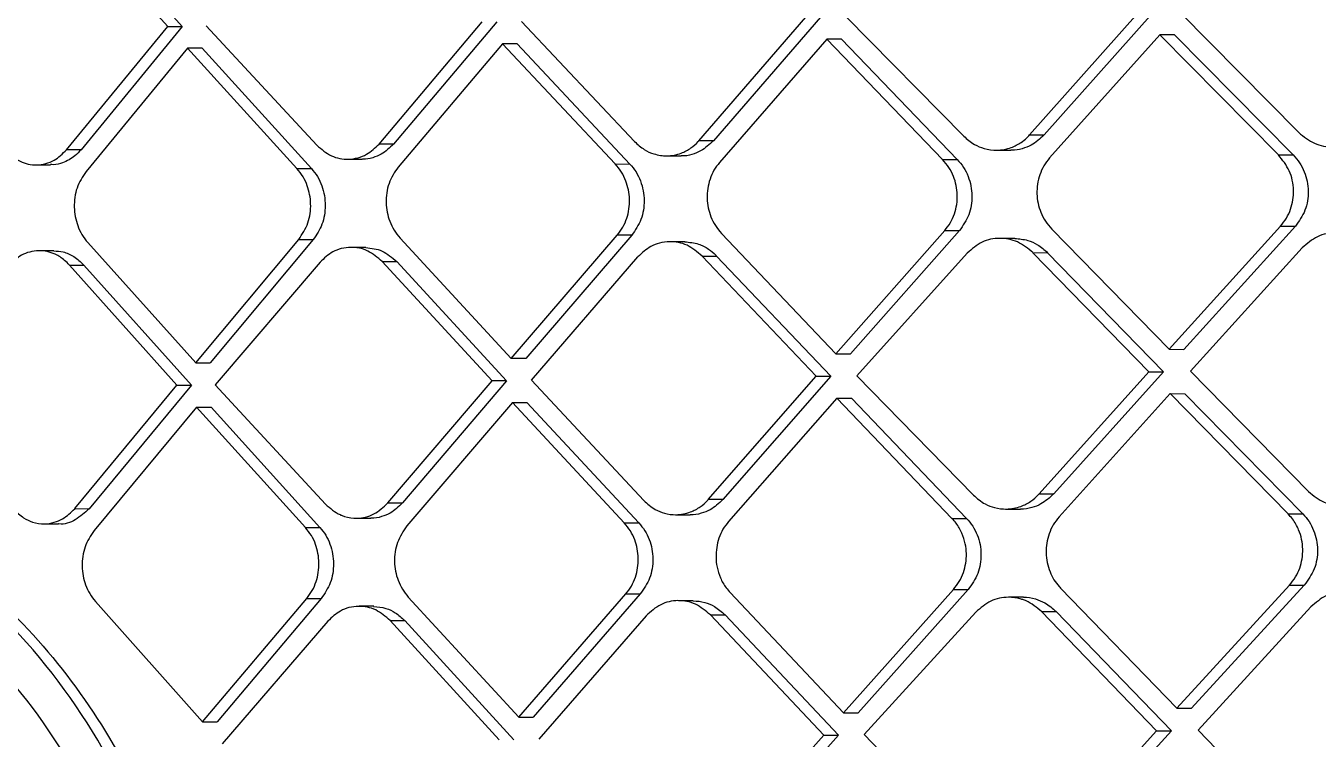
# Model space of a CAD drawing. Extents: x 939 to 1039, y 781 to 934.
# Drawn here: x 1027.015 to 1028.3, y 822.72 to 823.43 of the extents above; entities that cross this region are included whole.
import ezdxf

# ---------------------------------------------------------------- set-up
doc = ezdxf.new("R2010")
doc.units = 0
doc.header["$MEASUREMENT"] = 0
doc.layers.add('1', color=4, linetype='Continuous')

# ---------------------------------------------------------------- blocks, each defined once
blk = doc.blocks.new('Envoy')
at = {"layer": '1', "color": 3, "linetype": 'Continuous', "lineweight": 25}
for p, q in [((88.5024, 24.2549), (88.3949, 24.3745)), ((88.4093, 24.3745), (88.5168, 24.2549)), ((89.359, 24.1469), (89.4671, 24.2684)), ((89.4817, 24.2683), (89.3736, 24.1469)), ((89.5084, 24.2689), (89.6267, 24.1493)), ((88.6507, 24.1367), (88.5405, 24.2555)), ((88.7125, 24.1379), (88.815, 24.2594)), ((88.8295, 24.2594), (88.7269, 24.1379)), ((88.8542, 24.2599), (88.9665, 24.1403)), ((89.0303, 24.1412), (89.1367, 24.2639)), ((89.1513, 24.2639), (89.0449, 24.1412)), ((89.1769, 24.2644), (89.2937, 24.1457)), ((88.4018, 24.1322), (88.5024, 24.2549)), ((88.5168, 24.2549), (88.4162, 24.1322)), ((88.5024, 24.2549), (88.5168, 24.2549)), ((89.4885, 24.2466), (89.3791, 24.124)), ((89.5031, 24.2466), (89.4885, 24.2466)), ((89.6066, 24.127), (89.4885, 24.2466)), ((89.5031, 24.2466), (89.6213, 24.127)), ((88.5221, 24.2332), (88.4212, 24.1105)), ((88.6308, 24.1136), (88.5221, 24.2332)), ((88.5365, 24.2332), (88.5221, 24.2332)), ((88.5365, 24.2332), (88.6452, 24.1135)), ((88.8353, 24.2377), (88.7315, 24.115)), ((88.9473, 24.1181), (88.8353, 24.2377)), ((88.8498, 24.2377), (88.8353, 24.2377)), ((88.8498, 24.2377), (88.9618, 24.118)), ((89.1575, 24.2422), (89.0509, 24.1195)), ((89.1721, 24.2421), (89.1575, 24.2422)), ((89.2727, 24.1225), (89.1575, 24.2422)), ((89.1721, 24.2421), (89.2873, 24.1225)), ((89.0449, 24.1412), (89.0303, 24.1412)), ((89.359, 24.1469), (89.3736, 24.1469)), ((88.4162, 24.1322), (88.4018, 24.1322)), ((88.7269, 24.1379), (88.7125, 24.1379)), ((89.326, 24.1318), (89.3406, 24.1318)), ((89.6066, 24.127), (89.6213, 24.127)), ((88.3714, 24.1171), (88.3857, 24.1171)), ((88.6812, 24.1228), (88.6956, 24.1228)), ((88.9473, 24.1181), (88.9618, 24.118)), ((88.9982, 24.1261), (89.0127, 24.1261)), ((89.2727, 24.1225), (89.2873, 24.1225)), ((88.6308, 24.1136), (88.6452, 24.1135)), ((89.1666, 23.9292), (89.2748, 24.0518)), ((89.2894, 24.0518), (89.1812, 23.9292)), ((89.2748, 24.0518), (89.2894, 24.0518)), ((89.3812, 24.0533), (89.4978, 23.9337)), ((89.4978, 23.9337), (89.6087, 24.0563)), ((89.6234, 24.0563), (89.5125, 23.9336)), ((89.6087, 24.0563), (89.6234, 24.0563)), ((88.423, 24.0398), (88.5302, 23.9202)), ((88.5302, 23.9202), (88.6326, 24.0429)), ((88.6471, 24.0428), (88.5446, 23.9202)), ((88.6326, 24.0429), (88.6471, 24.0428)), ((88.8439, 23.9247), (88.7334, 24.0443)), ((88.8439, 23.9247), (88.9493, 24.0474)), ((88.9638, 24.0473), (88.8584, 23.9247)), ((88.9638, 24.0473), (88.9493, 24.0474)), ((89.0164, 24.0407), (89.0018, 24.0407)), ((89.0529, 24.0488), (89.1666, 23.9292)), ((89.3445, 24.044), (89.3298, 24.044)), ((88.3892, 24.0317), (88.3747, 24.0317)), ((88.6992, 24.0351), (88.6848, 24.0351)), ((88.8641, 23.903), (88.9697, 24.0256)), ((89.0336, 24.0265), (89.0481, 24.0265)), ((89.147, 23.9069), (89.0336, 24.0265)), ((89.0481, 24.0265), (89.1616, 23.9069)), ((89.2972, 24.0293), (89.1874, 23.9075)), ((89.3625, 24.0299), (89.3771, 24.0298)), ((89.4777, 23.9114), (89.3625, 24.0298)), ((89.3771, 24.0298), (89.4924, 23.9114)), ((89.6302, 24.0346), (89.5191, 23.9119)), ((88.5116, 23.8979), (88.4047, 24.0175)), ((88.4047, 24.0175), (88.419, 24.0175)), ((88.419, 24.0175), (88.526, 23.8979)), ((88.6538, 24.0203), (88.5497, 23.8985)), ((88.7156, 24.0209), (88.7301, 24.0209)), ((88.8249, 23.9024), (88.7156, 24.0209)), ((88.7301, 24.0209), (88.8393, 23.9024)), ((88.8584, 23.9247), (88.8439, 23.9247)), ((89.1666, 23.9292), (89.1812, 23.9292)), ((89.4978, 23.9337), (89.5125, 23.9336)), ((88.5302, 23.9202), (88.5446, 23.9202)), ((89.3686, 23.7899), (89.4777, 23.9114)), ((89.4924, 23.9114), (89.3832, 23.7899)), ((89.4777, 23.9114), (89.4924, 23.9114)), ((89.5191, 23.9119), (89.6365, 23.7923)), ((88.4099, 23.7753), (88.5116, 23.8979)), ((88.526, 23.8979), (88.4243, 23.7752)), ((88.5116, 23.8979), (88.526, 23.8979)), ((88.5497, 23.8985), (88.6593, 23.7797)), ((88.7212, 23.7809), (88.8249, 23.9024)), ((88.8393, 23.9024), (88.7357, 23.7809)), ((88.8393, 23.9024), (88.8249, 23.9024)), ((88.9756, 23.7834), (88.8641, 23.903)), ((89.0396, 23.7842), (89.147, 23.9069)), ((89.1616, 23.9069), (89.0541, 23.7842)), ((89.147, 23.9069), (89.1616, 23.9069)), ((89.1874, 23.9075), (89.3033, 23.7887)), ((89.1677, 23.8852), (89.06, 23.7625)), ((89.1677, 23.8852), (89.1823, 23.8852)), ((89.282, 23.7656), (89.1677, 23.8852)), ((89.1823, 23.8852), (89.2966, 23.7655)), ((89.499, 23.8897), (89.3885, 23.767)), ((89.499, 23.8897), (89.5136, 23.8896)), ((89.6161, 23.77), (89.499, 23.8897)), ((89.5136, 23.8896), (89.6308, 23.77)), ((88.5311, 23.8762), (88.4292, 23.7535)), ((88.6392, 23.7566), (88.5311, 23.8762)), ((88.5311, 23.8762), (88.5456, 23.8762)), ((88.5456, 23.8762), (88.6536, 23.7566)), ((88.845, 23.8807), (88.7401, 23.758)), ((88.9563, 23.7611), (88.845, 23.8807)), ((88.845, 23.8807), (88.8595, 23.8807)), ((88.8595, 23.8807), (88.9708, 23.7611)), ((88.7212, 23.7809), (88.7357, 23.7809)), ((89.0541, 23.7842), (89.0396, 23.7842)), ((89.3686, 23.7899), (89.3832, 23.7899)), ((88.4099, 23.7753), (88.4243, 23.7752)), ((89.0072, 23.7692), (89.0218, 23.7691)), ((89.3354, 23.7748), (89.35, 23.7748)), ((89.6161, 23.77), (89.6308, 23.77)), ((88.3794, 23.7602), (88.3937, 23.7601)), ((88.6392, 23.7566), (88.6536, 23.7566)), ((88.6898, 23.7658), (88.7042, 23.7658)), ((88.9563, 23.7611), (88.9708, 23.7611)), ((89.282, 23.7656), (89.2966, 23.7655)), ((88.8513, 23.5677), (88.9577, 23.6904)), ((88.9722, 23.6904), (88.8658, 23.5677)), ((88.9577, 23.6904), (88.9722, 23.6904)), ((89.0615, 23.6918), (89.1743, 23.5722)), ((89.1743, 23.5722), (89.2835, 23.6949)), ((89.2981, 23.6948), (89.1888, 23.5722)), ((89.2835, 23.6949), (89.2981, 23.6948)), ((89.39, 23.6963), (89.5057, 23.5767)), ((89.5057, 23.5767), (89.6176, 23.6993)), ((89.6323, 23.6993), (89.5203, 23.5767)), ((89.6176, 23.6993), (89.6323, 23.6993)), ((88.4305, 23.6828), (88.5371, 23.5632)), ((88.5371, 23.5632), (88.6406, 23.6859)), ((88.655, 23.6859), (88.5515, 23.5632)), ((88.6406, 23.6859), (88.655, 23.6859)), ((88.7072, 23.6781), (88.6927, 23.6781)), ((88.7415, 23.6873), (88.8513, 23.5677)), ((89.0248, 23.6837), (89.0102, 23.6837)), ((89.3532, 23.6871), (89.3385, 23.6871)), ((89.6389, 23.6776), (89.5267, 23.555)), ((88.978, 23.6687), (88.8713, 23.546)), ((89.0419, 23.6695), (89.0565, 23.6695)), ((89.1545, 23.5499), (89.0419, 23.6695)), ((89.0565, 23.6695), (89.1691, 23.5499)), ((89.3057, 23.6723), (89.1948, 23.5505)), ((89.4854, 23.5544), (89.371, 23.6729)), ((89.3711, 23.6729), (89.3857, 23.6729)), ((89.3857, 23.6729), (89.5001, 23.5544)), ((88.6616, 23.6634), (88.5565, 23.5415)), ((88.832, 23.5454), (88.7235, 23.6639)), ((88.738, 23.6639), (88.8465, 23.5454)), ((89.5057, 23.5767), (89.5203, 23.5767)), ((88.5371, 23.5632), (88.5515, 23.5632)), ((89.046, 23.4273), (89.1545, 23.5499)), ((89.1691, 23.5499), (89.0605, 23.4273)), ((89.1545, 23.5499), (89.169, 23.5499)), ((89.1948, 23.5505), (89.3098, 23.4317)), ((89.3752, 23.4329), (89.4854, 23.5544)), ((89.5001, 23.5544), (89.3898, 23.4329)), ((89.4854, 23.5544), (89.5, 23.5544)), ((89.5267, 23.555), (89.6431, 23.4353))]:
    blk.add_line(p, q, dxfattribs=at)
at = {"layer": '1', "color": 3, "linetype": 'Continuous', "lineweight": 25, "flags": 128}
blk.add_lwpolyline([(89.1743, 23.5722), (89.1824, 23.5722), (89.1888, 23.5722)], dxfattribs=at)
at = {"layer": '1', "color": 3, "linetype": 'Continuous', "lineweight": 25}
for points, knots in [([(88.9665, 24.1403), (88.9696, 24.1375), (88.9754, 24.1322), (88.9865, 24.1273), (88.9991, 24.1254), (89.0119, 24.1278), (89.0222, 24.1333), (89.0279, 24.1382), (89.0301, 24.1409), (89.0303, 24.1412)], [0, 0, 0, 0, 0.1681245, 0.3135633, 0.499646, 0.7029002, 0.8541683, 0.9830132, 1, 1, 1, 1]), ([(89.0449, 24.1412), (89.0408, 24.1374), (89.0344, 24.1313), (89.0233, 24.1273), (89.0165, 24.1256), (89.0129, 24.1262), (89.0127, 24.1262)], [0, 0, 0, 0, 0.437619, 0.696349, 0.981202, 1, 1, 1, 1]), ([(89.2937, 24.1457), (89.2971, 24.1427), (89.3033, 24.1374), (89.3147, 24.1328), (89.3272, 24.1311), (89.34, 24.1334), (89.3498, 24.1385), (89.3557, 24.1432), (89.3582, 24.1459), (89.359, 24.1469)], [0, 0, 0, 0, 0.177393, 0.320399, 0.499386, 0.69919, 0.849268, 0.949524, 1, 1, 1, 1]), ([(89.3736, 24.1469), (89.3695, 24.1431), (89.363, 24.137), (89.3516, 24.133), (89.3447, 24.1313), (89.3409, 24.1319), (89.3406, 24.1319)], [0, 0, 0, 0, 0.432544, 0.690542, 0.975955, 1, 1, 1, 1]), ([(89.6267, 24.1493), (89.6318, 24.1453), (89.6418, 24.1372), (89.6607, 24.1339), (89.6794, 24.1376), (89.6891, 24.146), (89.6939, 24.1502)], [0, 0, 0, 0, 0.249388, 0.499484, 0.750202, 1, 1, 1, 1]), ([(88.3416, 24.1313), (88.3461, 24.1273), (88.355, 24.1193), (88.3696, 24.1164), (88.3811, 24.1181), (88.3917, 24.1222), (88.3979, 24.1283), (88.4018, 24.1322)], [0, 0, 0, 0, 0.249857, 0.499341, 0.639018, 0.769191, 1, 1, 1, 1]), ([(88.4162, 24.1322), (88.4142, 24.1301), (88.409, 24.1244), (88.3995, 24.1194), (88.3909, 24.117), (88.3868, 24.1174), (88.3857, 24.1175)], [0, 0, 0, 0, 0.232334, 0.636756, 0.904422, 1, 1, 1, 1]), ([(88.6507, 24.1367), (88.6553, 24.1327), (88.6646, 24.1248), (88.6796, 24.1221), (88.6914, 24.1238), (88.7023, 24.1281), (88.7085, 24.1341), (88.7125, 24.1379)], [0, 0, 0, 0, 0.249693, 0.499204, 0.64205, 0.77327, 1, 1, 1, 1]), ([(88.7269, 24.1379), (88.723, 24.1341), (88.7168, 24.128), (88.706, 24.1241), (88.6994, 24.1223), (88.6959, 24.1229), (88.6956, 24.123)], [0, 0, 0, 0, 0.439653, 0.695547, 0.974959, 1, 1, 1, 1]), ([(89.6087, 24.0563), (89.6108, 24.0589), (89.6148, 24.0639), (89.6202, 24.0757), (89.6227, 24.092), (89.6186, 24.1119), (89.6106, 24.122), (89.6066, 24.127)], [0, 0, 0, 0, 0.129557, 0.256314, 0.501113, 0.750029, 1, 1, 1, 1]), ([(89.6213, 24.127), (89.6235, 24.1245), (89.6279, 24.1195), (89.6325, 24.1105), (89.6354, 24.1009), (89.6368, 24.0879), (89.6343, 24.0714), (89.627, 24.0613), (89.6234, 24.0563)], [0, 0, 0, 0, 0.131148, 0.260235, 0.387452, 0.513009, 0.758636, 1, 1, 1, 1]), ([(88.7315, 24.115), (88.728, 24.1098), (88.7211, 24.0994), (88.7185, 24.0796), (88.7216, 24.0636), (88.7272, 24.0519), (88.7313, 24.0469), (88.7334, 24.0443)], [0, 0, 0, 0, 0.250484, 0.499407, 0.738209, 0.866356, 1, 1, 1, 1]), ([(88.9493, 24.0473), (88.9512, 24.0499), (88.9551, 24.0549), (88.9602, 24.0667), (88.9626, 24.0827), (88.9593, 24.0987), (88.9537, 24.1103), (88.9495, 24.1154), (88.9473, 24.1181)], [0, 0, 0, 0, 0.12844, 0.254716, 0.500129, 0.735938, 0.864534, 1, 1, 1, 1]), ([(88.9618, 24.118), (88.964, 24.1155), (88.9682, 24.1104), (88.9726, 24.1013), (88.9753, 24.0916), (88.9765, 24.0786), (88.9741, 24.0623), (88.9672, 24.0523), (88.9638, 24.0473)], [0, 0, 0, 0, 0.132707, 0.26312, 0.391346, 0.517454, 0.762456, 1, 1, 1, 1]), ([(89.0509, 24.1195), (89.049, 24.117), (89.0451, 24.112), (89.04, 24.1002), (89.0375, 24.0841), (89.0409, 24.068), (89.0466, 24.0564), (89.0508, 24.0514), (89.0529, 24.0488)], [0, 0, 0, 0, 0.127072, 0.252928, 0.500149, 0.739058, 0.866878, 1, 1, 1, 1]), ([(89.2748, 24.0518), (89.2768, 24.0544), (89.2807, 24.0594), (89.286, 24.0712), (89.2885, 24.0873), (89.2851, 24.1033), (89.2793, 24.1149), (89.2749, 24.12), (89.2727, 24.1225)], [0, 0, 0, 0, 0.128904, 0.255368, 0.500255, 0.737122, 0.865392, 1, 1, 1, 1]), ([(89.2873, 24.1225), (89.2895, 24.12), (89.2938, 24.115), (89.2983, 24.1059), (89.3011, 24.0963), (89.3024, 24.0833), (89.3, 24.0669), (89.2929, 24.0568), (89.2894, 24.0518)], [0, 0, 0, 0, 0.131707, 0.261313, 0.388968, 0.51477, 0.760197, 1, 1, 1, 1]), ([(89.3791, 24.124), (89.3771, 24.1215), (89.3731, 24.1164), (89.3679, 24.1047), (89.3653, 24.0885), (89.3688, 24.0724), (89.3746, 24.0608), (89.379, 24.0558), (89.3812, 24.0533)], [0, 0, 0, 0, 0.127878, 0.253982, 0.500344, 0.739357, 0.86704, 1, 1, 1, 1]), ([(88.4212, 24.1105), (88.4178, 24.1053), (88.411, 24.0949), (88.4085, 24.0752), (88.4115, 24.0592), (88.4169, 24.0475), (88.4209, 24.0424), (88.4229, 24.0398)], [0, 0, 0, 0, 0.250126, 0.49925, 0.7367, 0.865233, 1, 1, 1, 1]), ([(88.6326, 24.0429), (88.6361, 24.0481), (88.643, 24.0586), (88.6455, 24.0782), (88.6425, 24.094), (88.6371, 24.1057), (88.6329, 24.1109), (88.6308, 24.1136)], [0, 0, 0, 0, 0.252945, 0.499294, 0.733024, 0.86246, 1, 1, 1, 1]), ([(88.6452, 24.1135), (88.6473, 24.1109), (88.6515, 24.1058), (88.6558, 24.0965), (88.6584, 24.0867), (88.6594, 24.0737), (88.657, 24.0576), (88.6503, 24.0477), (88.6471, 24.0428)], [0, 0, 0, 0, 0.134696, 0.266665, 0.395879, 0.5224, 0.76631, 1, 1, 1, 1]), ([(89.0336, 24.0265), (89.0288, 24.0305), (89.0193, 24.0386), (89.0037, 24.0415), (88.9915, 24.0398), (88.9803, 24.0356), (88.9738, 24.0295), (88.9697, 24.0256)], [0, 0, 0, 0, 0.249545, 0.499111, 0.641626, 0.77273, 1, 1, 1, 1]), ([(89.0163, 24.0406), (89.021, 24.0402), (89.0292, 24.0395), (89.0396, 24.034), (89.0453, 24.0294), (89.0479, 24.0268), (89.0481, 24.0265)], [0, 0, 0, 0, 0.397766, 0.706584, 0.967155, 1, 1, 1, 1]), ([(89.3625, 24.0299), (89.3576, 24.0339), (89.3478, 24.0419), (89.3295, 24.0452), (89.3113, 24.0417), (89.3019, 24.0334), (89.2972, 24.0293)], [0, 0, 0, 0, 0.249713, 0.499711, 0.750154, 1, 1, 1, 1]), ([(89.3445, 24.044), (89.3488, 24.0436), (89.3567, 24.0429), (89.3679, 24.0379), (89.3739, 24.0326), (89.3771, 24.0298)], [0, 0, 0, 0, 0.364906, 0.659467, 1, 1, 1, 1]), ([(89.6974, 24.0355), (89.6924, 24.0395), (89.6823, 24.0476), (89.6634, 24.0508), (89.6447, 24.0472), (89.635, 24.0388), (89.6302, 24.0346)], [0, 0, 0, 0, 0.249447, 0.499587, 0.750262, 1, 1, 1, 1]), ([(88.4047, 24.0175), (88.4031, 24.0191), (88.3988, 24.0235), (88.3889, 24.0298), (88.3767, 24.0325), (88.3653, 24.0308), (88.3547, 24.0268), (88.3484, 24.0206), (88.3444, 24.0166)], [0, 0, 0, 0, 0.093376, 0.250698, 0.499941, 0.634928, 0.763459, 1, 1, 1, 1]), ([(88.3892, 24.0316), (88.3923, 24.0314), (88.3991, 24.031), (88.4096, 24.0264), (88.4158, 24.0206), (88.419, 24.0175)], [0, 0, 0, 0, 0.281898, 0.623622, 1, 1, 1, 1]), ([(88.7156, 24.0209), (88.711, 24.0249), (88.7034, 24.0316), (88.6921, 24.0347), (88.6832, 24.0353), (88.6751, 24.0342), (88.6642, 24.0302), (88.6578, 24.0242), (88.6538, 24.0203)], [0, 0, 0, 0, 0.249487, 0.414135, 0.499776, 0.639567, 0.769692, 1, 1, 1, 1]), ([(88.6992, 24.0349), (88.7048, 24.0343), (88.7163, 24.0331), (88.7254, 24.025), (88.7301, 24.0209)], [0, 0, 0, 0, 0.491729, 1, 1, 1, 1]), ([(87.5349, 22.8516), (87.5162, 22.903), (87.4789, 23.0056), (87.4639, 23.177), (87.4802, 23.3468), (87.5304, 23.5054), (87.6111, 23.6413), (87.7179, 23.7454), (87.8443, 23.8105), (87.9822, 23.8328), (88.1229, 23.8105), (88.2565, 23.7448), (88.3729, 23.64), (88.4628, 23.5037), (88.5196, 23.3452), (88.5384, 23.1752), (88.5183, 23.0052), (88.4605, 22.8468), (88.37, 22.7108), (88.2537, 22.6064), (88.1202, 22.541), (87.9797, 22.5189), (87.8416, 22.5413), (87.7161, 22.6074), (87.6083, 22.7106), (87.5593, 22.8046), (87.5349, 22.8516)], [0, 0, 0, 0, 0.041607, 0.083241, 0.124868, 0.166463, 0.208051, 0.249701, 0.291426, 0.333201, 0.374969, 0.4167, 0.458391, 0.500024, 0.541607, 0.583193, 0.624799, 0.666416, 0.708056, 0.749713, 0.791382, 0.833124, 0.874939, 0.916727, 0.958401, 1, 1, 1, 1]), ([(87.9883, 23.8226), (88.0029, 23.8236), (88.0521, 23.8271), (88.1367, 23.8067), (88.2372, 23.7626), (88.3293, 23.6944), (88.4091, 23.6064), (88.4733, 23.502), (88.5187, 23.3852), (88.5437, 23.2603), (88.5468, 23.1323), (88.5283, 23.0058), (88.4888, 22.8859), (88.43, 22.7771), (88.3545, 22.6835), (88.2659, 22.6086), (88.1677, 22.5565), (88.0718, 22.5276), (88.0102, 22.5281), (87.9834, 22.5283)], [0, 0, 0, 0, 0.0260171, 0.0879202, 0.149462, 0.2113489, 0.2730527, 0.3347557, 0.39663, 0.4581783, 0.5200922, 0.5816921, 0.6434798, 0.7053165, 0.7669398, 0.8288424, 0.8903737, 0.9522569, 1, 1, 1, 1]), ([(89.6365, 23.7923), (89.6414, 23.7882), (89.6483, 23.7827), (89.6602, 23.7788), (89.6725, 23.7773), (89.6891, 23.7806), (89.6988, 23.789), (89.7037, 23.7932)], [0, 0, 0, 0, 0.249202, 0.341492, 0.500165, 0.750504, 1, 1, 1, 1]), ([(87.5617, 22.8715), (87.5442, 22.9197), (87.509, 23.016), (87.4948, 23.177), (87.5102, 23.3363), (87.5575, 23.4852), (87.6336, 23.6127), (87.7341, 23.7103), (87.853, 23.7714), (87.9826, 23.7924), (88.1145, 23.7714), (88.2397, 23.7097), (88.3486, 23.6115), (88.4328, 23.4836), (88.4858, 23.3348), (88.5034, 23.1752), (88.4847, 23.0157), (88.4306, 22.867), (88.3459, 22.7394), (88.2371, 22.6414), (88.112, 22.58), (87.9801, 22.5593), (87.8504, 22.5804), (87.7324, 22.6424), (87.6309, 22.7392), (87.5848, 22.8274), (87.5617, 22.8715)], [0, 0, 0, 0, 0.04161, 0.083271, 0.124923, 0.166513, 0.208077, 0.24971, 0.291446, 0.33324, 0.375013, 0.416729, 0.458406, 0.500035, 0.541625, 0.583217, 0.624828, 0.666452, 0.708096, 0.749746, 0.791398, 0.83314, 0.87497, 0.916762, 0.958421, 1, 1, 1, 1]), ([(88.6593, 23.7797), (88.6639, 23.7757), (88.6685, 23.7716), (88.674, 23.7692), (88.6744, 23.769), (88.6758, 23.7684), (88.6811, 23.7665), (88.6921, 23.765), (88.7079, 23.7685), (88.7168, 23.7768), (88.7212, 23.7809)], [0, 0, 0, 0, 0.249815, 0.251878, 0.255764, 0.268978, 0.317218, 0.500417, 0.750162, 1, 1, 1, 1]), ([(88.7357, 23.7809), (88.7318, 23.7772), (88.7256, 23.7711), (88.7147, 23.767), (88.708, 23.7654), (88.7044, 23.7659), (88.7042, 23.7659)], [0, 0, 0, 0, 0.430204, 0.691677, 0.983516, 1, 1, 1, 1]), ([(88.9756, 23.7834), (88.9793, 23.7801), (88.9855, 23.7745), (88.9967, 23.7701), (89.0087, 23.7685), (89.0211, 23.7709), (89.0314, 23.7764), (89.0372, 23.7813), (89.0393, 23.7839), (89.0396, 23.7842)], [0, 0, 0, 0, 0.194977, 0.333728, 0.499749, 0.704794, 0.856662, 0.984162, 1, 1, 1, 1]), ([(89.0541, 23.7842), (89.0501, 23.7805), (89.0437, 23.7744), (89.0323, 23.7703), (89.0255, 23.7687), (89.0219, 23.7692), (89.0218, 23.7692)], [0, 0, 0, 0, 0.430183, 0.694966, 0.992369, 1, 1, 1, 1]), ([(89.3033, 23.7887), (89.307, 23.7855), (89.3134, 23.78), (89.325, 23.7757), (89.3371, 23.7742), (89.3496, 23.7765), (89.3601, 23.782), (89.366, 23.7868), (89.3683, 23.7896), (89.3686, 23.7899)], [0, 0, 0, 0, 0.196399, 0.334744, 0.499578, 0.701592, 0.852419, 0.982283, 1, 1, 1, 1]), ([(89.3832, 23.7899), (89.3791, 23.7862), (89.3726, 23.7801), (89.3611, 23.776), (89.354, 23.7744), (89.3502, 23.7748), (89.35, 23.7749)], [0, 0, 0, 0, 0.425904, 0.688763, 0.984473, 1, 1, 1, 1]), ([(88.3496, 23.7744), (88.3526, 23.7714), (88.3582, 23.766), (88.3688, 23.7612), (88.3792, 23.7596), (88.3894, 23.7612), (88.4, 23.7655), (88.4061, 23.7715), (88.4099, 23.7752)], [0, 0, 0, 0, 0.1772288, 0.320582, 0.5001533, 0.6458877, 0.7779135, 1, 1, 1, 1]), ([(88.4243, 23.7752), (88.4199, 23.7712), (88.4112, 23.7633), (88.3995, 23.759), (88.3939, 23.7602), (88.3937, 23.7603)], [0, 0, 0, 0, 0.49147, 0.982962, 1, 1, 1, 1]), ([(89.6176, 23.6993), (89.6197, 23.7019), (89.6238, 23.707), (89.6293, 23.7188), (89.6314, 23.7318), (89.6299, 23.7448), (89.6266, 23.7551), (89.622, 23.7637), (89.6176, 23.7684), (89.6161, 23.77)], [0, 0, 0, 0, 0.130216, 0.256959, 0.499756, 0.623585, 0.75018, 0.913454, 1, 1, 1, 1]), ([(89.6308, 23.77), (89.633, 23.7676), (89.6373, 23.7626), (89.6418, 23.7537), (89.6446, 23.7442), (89.646, 23.7312), (89.6435, 23.7146), (89.636, 23.7044), (89.6323, 23.6993)], [0, 0, 0, 0, 0.128939, 0.256496, 0.382785, 0.508008, 0.754899, 1, 1, 1, 1]), ([(88.6406, 23.6859), (88.6425, 23.6884), (88.6463, 23.6935), (88.6513, 23.7053), (88.6538, 23.7213), (88.6508, 23.7372), (88.6454, 23.7489), (88.6413, 23.754), (88.6392, 23.7566)], [0, 0, 0, 0, 0.129495, 0.256175, 0.499997, 0.736863, 0.865268, 1, 1, 1, 1]), ([(88.6536, 23.7566), (88.6557, 23.754), (88.6597, 23.749), (88.6653, 23.7371), (88.6682, 23.7207), (88.6652, 23.701), (88.6584, 23.6909), (88.655, 23.6859)], [0, 0, 0, 0, 0.130777, 0.259969, 0.51239, 0.758955, 1, 1, 1, 1]), ([(88.7401, 23.758), (88.7366, 23.7528), (88.7295, 23.7423), (88.7268, 23.7225), (88.7299, 23.7065), (88.7354, 23.6949), (88.7394, 23.6899), (88.7415, 23.6873)], [0, 0, 0, 0, 0.252421, 0.499426, 0.740762, 0.868253, 1, 1, 1, 1]), ([(88.9577, 23.6904), (88.9597, 23.6929), (88.9636, 23.698), (88.9688, 23.7098), (88.9713, 23.7258), (88.9681, 23.7418), (88.9626, 23.7534), (88.9584, 23.7585), (88.9563, 23.7611)], [0, 0, 0, 0, 0.129734, 0.25648, 0.500076, 0.738295, 0.866314, 1, 1, 1, 1]), ([(88.9708, 23.7611), (88.9728, 23.7586), (88.977, 23.7536), (88.9827, 23.7418), (88.9858, 23.7254), (88.9827, 23.7056), (88.9757, 23.6954), (88.9722, 23.6904)], [0, 0, 0, 0, 0.129779, 0.258146, 0.509785, 0.756866, 1, 1, 1, 1]), ([(89.06, 23.7625), (89.058, 23.76), (89.0541, 23.755), (89.0489, 23.7432), (89.0468, 23.7301), (89.0483, 23.7166), (89.0516, 23.7062), (89.0562, 23.6977), (89.0601, 23.6934), (89.0615, 23.6918)], [0, 0, 0, 0, 0.12816, 0.254318, 0.499589, 0.624168, 0.768728, 0.917635, 1, 1, 1, 1]), ([(89.2835, 23.6949), (89.2855, 23.6974), (89.2896, 23.7025), (89.2949, 23.7143), (89.297, 23.7274), (89.2955, 23.7408), (89.2921, 23.7512), (89.2874, 23.7597), (89.2834, 23.764), (89.282, 23.7656)], [0, 0, 0, 0, 0.129872, 0.256547, 0.499649, 0.624031, 0.768366, 0.916744, 1, 1, 1, 1]), ([(89.2966, 23.7655), (89.2987, 23.7631), (89.3029, 23.7581), (89.3074, 23.7492), (89.3102, 23.7397), (89.3114, 23.7267), (89.309, 23.7101), (89.3017, 23.6999), (89.2981, 23.6948)], [0, 0, 0, 0, 0.129159, 0.25696, 0.383518, 0.508983, 0.755881, 1, 1, 1, 1]), ([(89.3885, 23.767), (89.3864, 23.7645), (89.3824, 23.7594), (89.3771, 23.7476), (89.3744, 23.7312), (89.3785, 23.7125), (89.385, 23.7013), (89.3895, 23.6968), (89.39, 23.6963)], [0, 0, 0, 0, 0.129009, 0.255545, 0.500603, 0.750268, 0.974187, 1, 1, 1, 1]), ([(88.4292, 23.7535), (88.4258, 23.7483), (88.419, 23.7379), (88.4163, 23.7181), (88.4192, 23.702), (88.4246, 23.6904), (88.4285, 23.6854), (88.4305, 23.6828)], [0, 0, 0, 0, 0.249968, 0.499292, 0.740723, 0.868259, 1, 1, 1, 1]), ([(88.3044, 22.8133), (88.3253, 22.8426), (88.3616, 22.8937), (88.3954, 22.9746), (88.4151, 23.0443), (88.4259, 23.1096), (88.4302, 23.1853), (88.4236, 23.2728), (88.4038, 23.3545), (88.3776, 23.4221), (88.3484, 23.4791), (88.3078, 23.5388), (88.26, 23.5906), (88.2139, 23.6281), (88.1728, 23.6545), (88.1341, 23.6741), (88.0939, 23.6892), (88.0544, 23.6994), (88.0016, 23.7071), (87.9344, 23.7056), (87.8661, 23.6882), (87.8096, 23.6618), (87.7622, 23.6319), (87.7323, 23.6041), (87.7165, 23.5893)], [0, 0, 0, 0, 0.071766, 0.125006, 0.16829, 0.20998, 0.250059, 0.311062, 0.374943, 0.40926, 0.450926, 0.499892, 0.552971, 0.594624, 0.624816, 0.657689, 0.689469, 0.720168, 0.749799, 0.811121, 0.874697, 0.911519, 0.953228, 1, 1, 1, 1]), ([(89.7062, 23.6785), (89.7012, 23.6826), (89.6956, 23.6872), (89.6879, 23.6902), (89.6819, 23.692), (89.6703, 23.6935), (89.6535, 23.6902), (89.6438, 23.6818), (89.6389, 23.6776)], [0, 0, 0, 0, 0.24929, 0.280154, 0.332309, 0.500248, 0.750543, 1, 1, 1, 1]), ([(88.7235, 23.6639), (88.7189, 23.6679), (88.7098, 23.6759), (88.6947, 23.6788), (88.6828, 23.6772), (88.6719, 23.6731), (88.6656, 23.6671), (88.6616, 23.6634)], [0, 0, 0, 0, 0.249699, 0.499241, 0.64331, 0.774941, 1, 1, 1, 1]), ([(88.7071, 23.678), (88.7113, 23.6776), (88.7187, 23.677), (88.7293, 23.6719), (88.735, 23.6667), (88.738, 23.6639)], [0, 0, 0, 0, 0.363081, 0.657957, 1, 1, 1, 1]), ([(89.0419, 23.6695), (89.0372, 23.6736), (89.0276, 23.6816), (89.0096, 23.6849), (88.9918, 23.6812), (88.9826, 23.6728), (88.978, 23.6687)], [0, 0, 0, 0, 0.249929, 0.499901, 0.750032, 1, 1, 1, 1]), ([(89.0247, 23.6836), (89.0287, 23.6833), (89.0359, 23.6828), (89.047, 23.678), (89.053, 23.6726), (89.0565, 23.6695)], [0, 0, 0, 0, 0.336961, 0.627133, 1, 1, 1, 1]), ([(89.3711, 23.6729), (89.3662, 23.6769), (89.3609, 23.6814), (89.3536, 23.6844), (89.3478, 23.6863), (89.3364, 23.6879), (89.3199, 23.6847), (89.3105, 23.6764), (89.3057, 23.6723)], [0, 0, 0, 0, 0.249515, 0.274946, 0.325283, 0.500336, 0.750421, 1, 1, 1, 1]), ([(89.3532, 23.6871), (89.3532, 23.6871), (89.3572, 23.6876), (89.3645, 23.6858), (89.3758, 23.6816), (89.382, 23.676), (89.3857, 23.6729)], [0, 0, 0, 0, 0.000458, 0.336141, 0.614927, 1, 1, 1, 1]), ([(88.7235, 23.6639), (88.7262, 23.6639), (88.7311, 23.6639), (88.7359, 23.6639), (88.738, 23.6639)], [0, 0, 0, 0, 0.560012, 1, 1, 1, 1]), ([(88.8513, 23.5677), (88.854, 23.5677), (88.8588, 23.5677), (88.8636, 23.5677), (88.8658, 23.5677)], [0, 0, 0, 0, 0.559971, 1, 1, 1, 1])]:
    blk.add_open_spline(points, degree=3, knots=knots, dxfattribs=at)

msp = doc.modelspace()

# ---------------------------------------------------------------- block references
at = {"layer": '1'}
msp.add_blockref('Envoy', (938.6538, 799.1744), dxfattribs=at)

doc.saveas('drawing.dxf')
